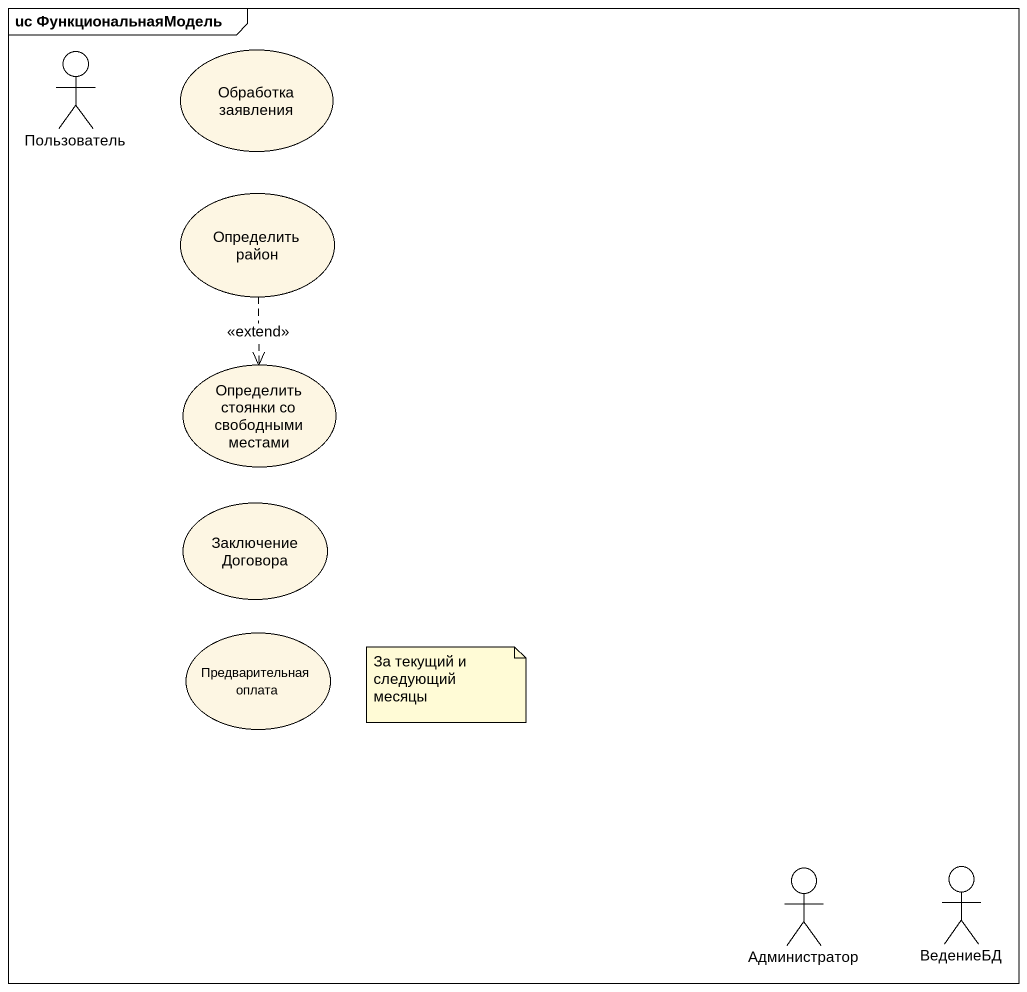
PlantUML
@startuml
mainframe uc ФункциональнаяМодель
actor Пользователь
usecase "Обработка заявления" as Обработка_заявления
usecase "Определить район" as Определить_район
usecase "Определить стоянки со свободными местами" as Определить_стоянки_со
usecase "Заключение Договора" as Заключение_Договора
usecase "Предварительная оплата" as Предварительная_оплата
actor Администратор
actor ВедениеБД
Определить_район ..> Определить_стоянки_со : <<extend>>
note as N1
  За текущий и следующий месяцы
end note
@enduml
